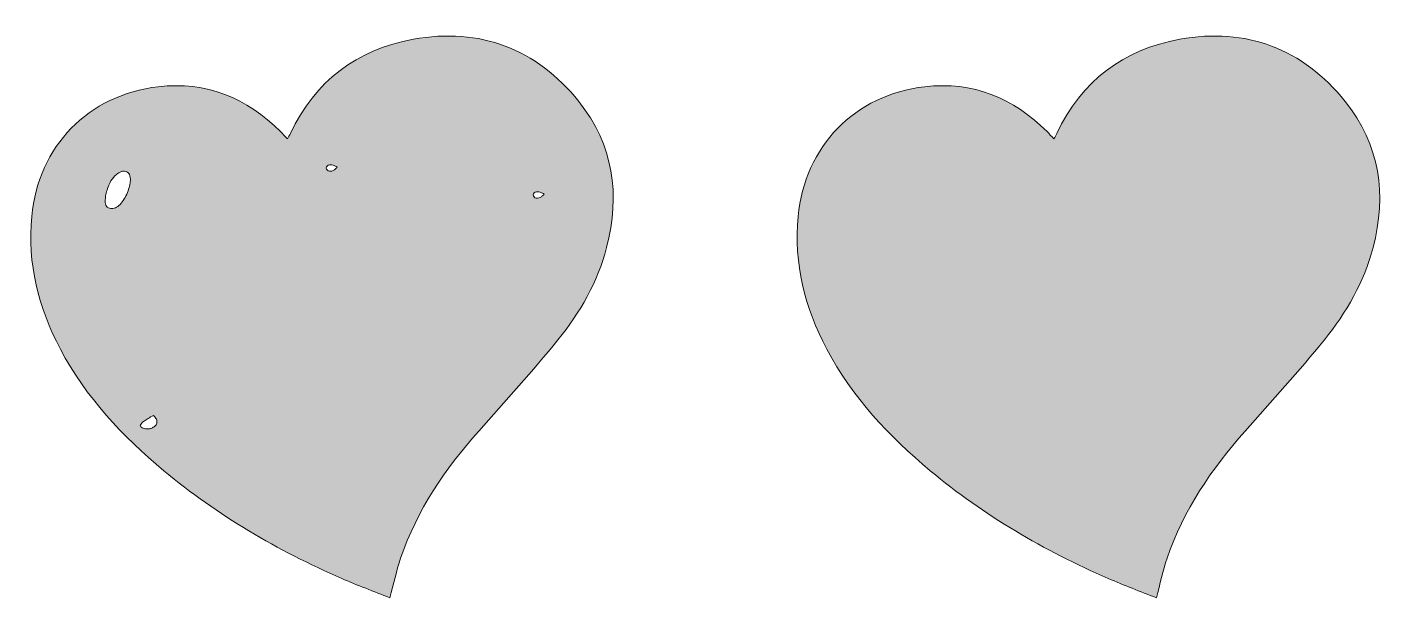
# Model space of a CAD drawing. Extents: x 60 to 4377, y -919 to -68.
# Drawn here: x 2348 to 4377, y -919 to -68 of the extents above; entities that cross this region are included whole.
import ezdxf

# ---------------------------------------------------------------- set-up
doc = ezdxf.new("R2010")
doc.units = 0
doc.header["$MEASUREMENT"] = 0
doc.layers.add('Layer 1', color=7, linetype='Continuous')

msp = doc.modelspace()

# ---------------------------------------------------------------- hatches: boundary and pattern name
at = {"layer": 'Layer 1', "true_color": 0xed1c24}
h = msp.add_hatch(color=240, dxfattribs=at)
h.dxf.hatch_style = 2
edge = h.paths.add_edge_path()
edge.add_spline(control_points=[(3171.3, -178.5), (3108, -99.8), (3024.1, -67.6), (2924.4, -85.6), (2840.2, -100.7), (2777.9, -147.9), (2740.8, -226.2), (2739.5, -228.8), (2738.1, -231.4), (2736.5, -234.3), (2732.6, -230.2), (2729.5, -226.7), (2726.2, -223.4), (2675.7, -172.9), (2615.7, -148.1), (2543.6, -156.5), (2439.2, -168.6), (2364.7, -245.2), (2354.7, -350), (2348, -420.6), (2364.8, -486.2), (2397.5, -548.1), (2435.6, -619.9), (2490.1, -678.1), (2552, -729.7), (2632.3, -796.6), (2721.8, -848.7), (2817.4, -890.4), (2841, -900.7), (2865.3, -909.7), (2889.4, -919.3), (2895, -898.3), (2899, -878.9), (2905.3, -860.3), (2929.9, -788.4), (2971.7, -727), (3021.9, -670.6), (3061.9, -625.6), (3102.4, -581), (3140.2, -534.2), (3173.1, -493.4), (3199.5, -448.1), (3212.8, -396.6), (3233.4, -317.5), (3223.2, -242.9), (3171.3, -178.5)], knot_values=[0, 0, 0, 0, 1, 1, 1, 2, 2, 2, 3, 3, 3, 4, 4, 4, 5, 5, 5, 6, 6, 6, 7, 7, 7, 8, 8, 8, 9, 9, 9, 10, 10, 10, 11, 11, 11, 12, 12, 12, 13, 13, 13, 14, 14, 14, 15, 15, 15, 15], degree=3, periodic=1)
edge = h.paths.add_edge_path()
edge.add_spline(control_points=[(2501.1, -302.5), (2500.5, -305.4), (2499.6, -308.5), (2498.5, -311.8), (2496.1, -318.8), (2492.7, -325), (2488.4, -330.4), (2484, -335.7), (2479.1, -338.4), (2473.8, -338.3), (2473.7, -338.3), (2473.6, -338.3), (2473.4, -338.3), (2473.3, -338.3), (2473.1, -338.3), (2473, -338.3), (2470, -338), (2467.8, -336.9), (2466.4, -334.9), (2465, -332.9), (2464.4, -330.2), (2464.5, -327), (2464.5, -324.7), (2464.7, -322.2), (2465.1, -319.5), (2465.6, -316.8), (2466.3, -313.9), (2467.2, -310.7), (2469, -304), (2471.8, -298.2), (2475.6, -293.2), (2479.5, -288.2), (2483.5, -285), (2487.7, -283.5), (2488.6, -283.1), (2489.4, -282.8), (2490.3, -282.7), (2491.1, -282.6), (2491.9, -282.5), (2492.8, -282.5), (2495.9, -282.6), (2498.2, -283.7), (2499.7, -285.8), (2501.2, -288), (2501.9, -290.9), (2502, -294.7), (2502, -297), (2501.7, -299.6), (2501.1, -302.5)], knot_values=[0, 0, 0, 0, 1, 1, 1, 2, 2, 2, 3, 3, 3, 4, 4, 4, 5, 5, 5, 6, 6, 6, 7, 7, 7, 8, 8, 8, 9, 9, 9, 10, 10, 10, 11, 11, 11, 12, 12, 12, 13, 13, 13, 14, 14, 14, 15, 15, 15, 16, 16, 16, 16], degree=3, periodic=1)
edge = h.paths.add_edge_path()
edge.add_spline(control_points=[(2539.5, -662.3), (2538.1, -663.7), (2536.6, -664.7), (2535.1, -665.4), (2534.2, -665.8), (2533.4, -666.1), (2532.7, -666.4), (2531.9, -666.6), (2531.2, -666.8), (2530.6, -667), (2530.1, -667.1), (2529.6, -667.2), (2529.1, -667.2), (2528.6, -667.3), (2528.1, -667.3), (2527.6, -667.3), (2527.4, -667.3), (2527.2, -667.3), (2527, -667.3), (2526.8, -667.3), (2526.5, -667.3), (2526.2, -667.3), (2523.9, -667.1), (2521.7, -666.5), (2519.7, -665.5), (2517.7, -664.5), (2516.7, -663.4), (2516.8, -662.3), (2516.8, -662.3), (2516.8, -662.2), (2516.8, -662.2), (2516.8, -662.2), (2516.8, -662), (2516.8, -662), (2517.2, -660.1), (2519.1, -658), (2522.5, -655.5), (2526, -653), (2530.6, -650.2), (2536.4, -647), (2537.7, -648.5), (2538.9, -650), (2540, -651.5), (2541.2, -653), (2541.7, -654.7), (2541.7, -656.6), (2541.7, -656.7), (2541.7, -656.7), (2541.7, -656.8), (2541.7, -656.8), (2541.7, -656.9), (2541.7, -657), (2541.6, -659.2), (2540.8, -661), (2539.5, -662.3)], knot_values=[0, 0, 0, 0, 1, 1, 1, 2, 2, 2, 3, 3, 3, 4, 4, 4, 5, 5, 5, 6, 6, 6, 7, 7, 7, 8, 8, 8, 9, 9, 9, 10, 10, 10, 11, 11, 11, 12, 12, 12, 13, 13, 13, 14, 14, 14, 15, 15, 15, 16, 16, 16, 17, 17, 17, 18, 18, 18, 18], degree=3, periodic=1)
edge = h.paths.add_edge_path()
edge.add_spline(control_points=[(2809.6, -277.9), (2809.1, -278.3), (2808.6, -278.8), (2808.1, -279.1), (2807.1, -280.1), (2806.1, -280.9), (2804.9, -281.5), (2803.6, -282.2), (2802.3, -282.5), (2800.8, -282.5), (2800.7, -282.5), (2800.5, -282.5), (2800.4, -282.5), (2800.2, -282.5), (2800, -282.5), (2799.9, -282.5), (2799.8, -282.5), (2799.6, -282.5), (2799.5, -282.5), (2799.3, -282.4), (2799.1, -282.4), (2799, -282.4), (2797.5, -282.2), (2796.3, -281.7), (2795.6, -280.7), (2794.8, -279.8), (2794.5, -278.8), (2794.4, -277.8), (2794.4, -277.7), (2794.4, -277.6), (2794.4, -277.5), (2794.4, -277.4), (2794.4, -277.3), (2794.4, -277.2), (2794.6, -276.4), (2795.1, -275.6), (2795.8, -274.8), (2796.6, -274), (2797.7, -273.4), (2799.2, -273.1), (2799.5, -273.1), (2799.8, -273), (2800, -273), (2800.3, -273), (2800.6, -273), (2800.9, -273), (2802.2, -273), (2803.5, -273.2), (2804.7, -273.7), (2806, -274.1), (2807.2, -274.7), (2808.2, -275.2), (2808.8, -275.5), (2809.3, -275.8), (2809.7, -276), (2810.2, -276.3), (2810.6, -276.6), (2811, -276.7), (2810.5, -277), (2810.1, -277.4), (2809.6, -277.9)], knot_values=[0, 0, 0, 0, 1, 1, 1, 2, 2, 2, 3, 3, 3, 4, 4, 4, 5, 5, 5, 6, 6, 6, 7, 7, 7, 8, 8, 8, 9, 9, 9, 10, 10, 10, 11, 11, 11, 12, 12, 12, 13, 13, 13, 14, 14, 14, 15, 15, 15, 16, 16, 16, 17, 17, 17, 18, 18, 18, 19, 19, 19, 20, 20, 20, 20], degree=3, periodic=1)
edge = h.paths.add_edge_path()
edge.add_spline(control_points=[(3118.5, -318.1), (3118, -318.5), (3117.5, -319), (3117, -319.3), (3116, -320.3), (3114.9, -321.1), (3113.7, -321.7), (3112.5, -322.4), (3111.2, -322.7), (3109.7, -322.7), (3109.6, -322.7), (3109.4, -322.7), (3109.2, -322.7), (3109.1, -322.7), (3108.9, -322.7), (3108.8, -322.7), (3108.6, -322.7), (3108.5, -322.7), (3108.3, -322.7), (3108.2, -322.6), (3108, -322.6), (3107.8, -322.6), (3106.3, -322.4), (3105.2, -321.9), (3104.5, -320.9), (3103.7, -320), (3103.3, -319), (3103.3, -318), (3103.3, -317.9), (3103.3, -317.8), (3103.3, -317.7), (3103.3, -317.6), (3103.3, -317.5), (3103.3, -317.4), (3103.5, -316.6), (3104, -315.8), (3104.7, -315), (3105.5, -314.2), (3106.6, -313.6), (3108.1, -313.3), (3108.4, -313.2), (3108.6, -313.2), (3108.9, -313.2), (3109.2, -313.2), (3109.5, -313.2), (3109.8, -313.2), (3111.1, -313.2), (3112.4, -313.4), (3113.6, -313.9), (3114.9, -314.3), (3116, -314.9), (3117.1, -315.4), (3117.6, -315.7), (3118.2, -316), (3118.6, -316.2), (3119.1, -316.5), (3119.5, -316.8), (3119.9, -316.9), (3119.4, -317.2), (3119, -317.6), (3118.5, -318.1)], knot_values=[0, 0, 0, 0, 1, 1, 1, 2, 2, 2, 3, 3, 3, 4, 4, 4, 5, 5, 5, 6, 6, 6, 7, 7, 7, 8, 8, 8, 9, 9, 9, 10, 10, 10, 11, 11, 11, 12, 12, 12, 13, 13, 13, 14, 14, 14, 15, 15, 15, 16, 16, 16, 17, 17, 17, 18, 18, 18, 19, 19, 19, 20, 20, 20, 20], degree=3, periodic=1)
at = {"layer": 'Layer 1', "true_color": 0xffffff}
h = msp.add_hatch(color=7, dxfattribs=at)
h.dxf.hatch_style = 2
edge = h.paths.add_edge_path()
edge.add_spline(control_points=[(4315.3, -178.5), (4252, -99.8), (4168.1, -67.6), (4068.4, -85.6), (3984.2, -100.7), (3921.9, -147.9), (3884.8, -226.2), (3883.5, -228.8), (3882.1, -231.4), (3880.5, -234.3), (3876.6, -230.2), (3873.5, -226.7), (3870.2, -223.4), (3819.7, -172.9), (3759.7, -148.1), (3687.6, -156.5), (3583.2, -168.6), (3508.7, -245.2), (3498.7, -350), (3492, -420.6), (3508.8, -486.2), (3541.5, -548.1), (3579.6, -619.9), (3634.1, -678.1), (3696, -729.7), (3776.3, -796.6), (3865.8, -848.7), (3961.4, -890.4), (3985, -900.7), (4009.3, -909.7), (4033.4, -919.3), (4039, -898.3), (4043, -878.9), (4049.3, -860.3), (4073.9, -788.4), (4115.7, -727), (4165.9, -670.6), (4205.9, -625.6), (4246.4, -581), (4284.2, -534.2), (4317.1, -493.4), (4343.5, -448.1), (4356.8, -396.6), (4377.4, -317.5), (4367.2, -242.9), (4315.3, -178.5)], knot_values=[0, 0, 0, 0, 1, 1, 1, 2, 2, 2, 3, 3, 3, 4, 4, 4, 5, 5, 5, 6, 6, 6, 7, 7, 7, 8, 8, 8, 9, 9, 9, 10, 10, 10, 11, 11, 11, 12, 12, 12, 13, 13, 13, 14, 14, 14, 15, 15, 15, 15], degree=3, periodic=1)

# ---------------------------------------------------------------- linework, layer by layer
at = {"layer": 'Layer 1', "lineweight": 0}
for points, knots in [([(3171.3, -178.5), (3108, -99.8), (3024.1, -67.6), (2924.4, -85.6), (2840.2, -100.7), (2777.9, -147.9), (2740.8, -226.2), (2739.5, -228.8), (2738.1, -231.4), (2736.5, -234.3), (2732.6, -230.2), (2729.5, -226.7), (2726.2, -223.4), (2675.7, -172.9), (2615.7, -148.1), (2543.6, -156.5), (2439.2, -168.6), (2364.7, -245.2), (2354.7, -350), (2348, -420.6), (2364.8, -486.2), (2397.5, -548.1), (2435.6, -619.9), (2490.1, -678.1), (2552, -729.7), (2632.3, -796.6), (2721.8, -848.7), (2817.4, -890.4), (2841, -900.7), (2865.3, -909.7), (2889.4, -919.3), (2895, -898.3), (2899, -878.9), (2905.3, -860.3), (2929.9, -788.4), (2971.7, -727), (3021.9, -670.6), (3061.9, -625.6), (3102.4, -581), (3140.2, -534.2), (3173.1, -493.4), (3199.5, -448.1), (3212.8, -396.6), (3233.4, -317.5), (3223.2, -242.9), (3171.3, -178.5)], [0, 0, 0, 0, 1, 1, 1, 2, 2, 2, 3, 3, 3, 4, 4, 4, 5, 5, 5, 6, 6, 6, 7, 7, 7, 8, 8, 8, 9, 9, 9, 10, 10, 10, 11, 11, 11, 12, 12, 12, 13, 13, 13, 14, 14, 14, 15, 15, 15, 15]), ([(4315.3, -178.5), (4252, -99.8), (4168.1, -67.6), (4068.4, -85.6), (3984.2, -100.7), (3921.9, -147.9), (3884.8, -226.2), (3883.5, -228.8), (3882.1, -231.4), (3880.5, -234.3), (3876.6, -230.2), (3873.5, -226.7), (3870.2, -223.4), (3819.7, -172.9), (3759.7, -148.1), (3687.6, -156.5), (3583.2, -168.6), (3508.7, -245.2), (3498.7, -350), (3492, -420.6), (3508.8, -486.2), (3541.5, -548.1), (3579.6, -619.9), (3634.1, -678.1), (3696, -729.7), (3776.3, -796.6), (3865.8, -848.7), (3961.4, -890.4), (3985, -900.7), (4009.3, -909.7), (4033.4, -919.3), (4039, -898.3), (4043, -878.9), (4049.3, -860.3), (4073.9, -788.4), (4115.7, -727), (4165.9, -670.6), (4205.9, -625.6), (4246.4, -581), (4284.2, -534.2), (4317.1, -493.4), (4343.5, -448.1), (4356.8, -396.6), (4377.4, -317.5), (4367.2, -242.9), (4315.3, -178.5)], [0, 0, 0, 0, 1, 1, 1, 2, 2, 2, 3, 3, 3, 4, 4, 4, 5, 5, 5, 6, 6, 6, 7, 7, 7, 8, 8, 8, 9, 9, 9, 10, 10, 10, 11, 11, 11, 12, 12, 12, 13, 13, 13, 14, 14, 14, 15, 15, 15, 15]), ([(2501.1, -302.5), (2500.5, -305.4), (2499.6, -308.5), (2498.5, -311.8), (2496.1, -318.8), (2492.7, -325), (2488.4, -330.4), (2484, -335.7), (2479.1, -338.4), (2473.8, -338.3), (2473.7, -338.3), (2473.6, -338.3), (2473.4, -338.3), (2473.3, -338.3), (2473.1, -338.3), (2473, -338.3), (2470, -338), (2467.8, -336.9), (2466.4, -334.9), (2465, -332.9), (2464.4, -330.2), (2464.5, -327), (2464.5, -324.7), (2464.7, -322.2), (2465.1, -319.5), (2465.6, -316.8), (2466.3, -313.9), (2467.2, -310.7), (2469, -304), (2471.8, -298.2), (2475.6, -293.2), (2479.5, -288.2), (2483.5, -285), (2487.7, -283.5), (2488.6, -283.1), (2489.4, -282.8), (2490.3, -282.7), (2491.1, -282.6), (2491.9, -282.5), (2492.8, -282.5), (2495.9, -282.6), (2498.2, -283.7), (2499.7, -285.8), (2501.2, -288), (2501.9, -290.9), (2502, -294.7), (2502, -297), (2501.7, -299.6), (2501.1, -302.5)], [0, 0, 0, 0, 1, 1, 1, 2, 2, 2, 3, 3, 3, 4, 4, 4, 5, 5, 5, 6, 6, 6, 7, 7, 7, 8, 8, 8, 9, 9, 9, 10, 10, 10, 11, 11, 11, 12, 12, 12, 13, 13, 13, 14, 14, 14, 15, 15, 15, 16, 16, 16, 16]), ([(2809.6, -277.9), (2809.1, -278.3), (2808.6, -278.8), (2808.1, -279.1), (2807.1, -280.1), (2806.1, -280.9), (2804.9, -281.5), (2803.6, -282.2), (2802.3, -282.5), (2800.8, -282.5), (2800.7, -282.5), (2800.5, -282.5), (2800.4, -282.5), (2800.2, -282.5), (2800, -282.5), (2799.9, -282.5), (2799.8, -282.5), (2799.6, -282.5), (2799.5, -282.5), (2799.3, -282.4), (2799.1, -282.4), (2799, -282.4), (2797.5, -282.2), (2796.3, -281.7), (2795.6, -280.7), (2794.8, -279.8), (2794.5, -278.8), (2794.4, -277.8), (2794.4, -277.7), (2794.4, -277.6), (2794.4, -277.5), (2794.4, -277.4), (2794.4, -277.3), (2794.4, -277.2), (2794.6, -276.4), (2795.1, -275.6), (2795.8, -274.8), (2796.6, -274), (2797.7, -273.4), (2799.2, -273.1), (2799.5, -273.1), (2799.8, -273), (2800, -273), (2800.3, -273), (2800.6, -273), (2800.9, -273), (2802.2, -273), (2803.5, -273.2), (2804.7, -273.7), (2806, -274.1), (2807.2, -274.7), (2808.2, -275.2), (2808.8, -275.5), (2809.3, -275.8), (2809.7, -276), (2810.2, -276.3), (2810.6, -276.6), (2811, -276.7), (2810.5, -277), (2810.1, -277.4), (2809.6, -277.9)], [0, 0, 0, 0, 1, 1, 1, 2, 2, 2, 3, 3, 3, 4, 4, 4, 5, 5, 5, 6, 6, 6, 7, 7, 7, 8, 8, 8, 9, 9, 9, 10, 10, 10, 11, 11, 11, 12, 12, 12, 13, 13, 13, 14, 14, 14, 15, 15, 15, 16, 16, 16, 17, 17, 17, 18, 18, 18, 19, 19, 19, 20, 20, 20, 20]), ([(3118.5, -318.1), (3118, -318.5), (3117.5, -319), (3117, -319.3), (3116, -320.3), (3114.9, -321.1), (3113.7, -321.7), (3112.5, -322.4), (3111.2, -322.7), (3109.7, -322.7), (3109.6, -322.7), (3109.4, -322.7), (3109.2, -322.7), (3109.1, -322.7), (3108.9, -322.7), (3108.8, -322.7), (3108.6, -322.7), (3108.5, -322.7), (3108.3, -322.7), (3108.2, -322.6), (3108, -322.6), (3107.8, -322.6), (3106.3, -322.4), (3105.2, -321.9), (3104.5, -320.9), (3103.7, -320), (3103.3, -319), (3103.3, -318), (3103.3, -317.9), (3103.3, -317.8), (3103.3, -317.7), (3103.3, -317.6), (3103.3, -317.5), (3103.3, -317.4), (3103.5, -316.6), (3104, -315.8), (3104.7, -315), (3105.5, -314.2), (3106.6, -313.6), (3108.1, -313.3), (3108.4, -313.2), (3108.6, -313.2), (3108.9, -313.2), (3109.2, -313.2), (3109.5, -313.2), (3109.8, -313.2), (3111.1, -313.2), (3112.4, -313.4), (3113.6, -313.9), (3114.9, -314.3), (3116, -314.9), (3117.1, -315.4), (3117.6, -315.7), (3118.2, -316), (3118.6, -316.2), (3119.1, -316.5), (3119.5, -316.8), (3119.9, -316.9), (3119.4, -317.2), (3119, -317.6), (3118.5, -318.1)], [0, 0, 0, 0, 1, 1, 1, 2, 2, 2, 3, 3, 3, 4, 4, 4, 5, 5, 5, 6, 6, 6, 7, 7, 7, 8, 8, 8, 9, 9, 9, 10, 10, 10, 11, 11, 11, 12, 12, 12, 13, 13, 13, 14, 14, 14, 15, 15, 15, 16, 16, 16, 17, 17, 17, 18, 18, 18, 19, 19, 19, 20, 20, 20, 20]), ([(2539.5, -662.3), (2538.1, -663.7), (2536.6, -664.7), (2535.1, -665.4), (2534.2, -665.8), (2533.4, -666.1), (2532.7, -666.4), (2531.9, -666.6), (2531.2, -666.8), (2530.6, -667), (2530.1, -667.1), (2529.6, -667.2), (2529.1, -667.2), (2528.6, -667.3), (2528.1, -667.3), (2527.6, -667.3), (2527.4, -667.3), (2527.2, -667.3), (2527, -667.3), (2526.8, -667.3), (2526.5, -667.3), (2526.2, -667.3), (2523.9, -667.1), (2521.7, -666.5), (2519.7, -665.5), (2517.7, -664.5), (2516.7, -663.4), (2516.8, -662.3), (2516.8, -662.3), (2516.8, -662.2), (2516.8, -662.2), (2516.8, -662.2), (2516.8, -662), (2516.8, -662), (2517.2, -660.1), (2519.1, -658), (2522.5, -655.5), (2526, -653), (2530.6, -650.2), (2536.4, -647), (2537.7, -648.5), (2538.9, -650), (2540, -651.5), (2541.2, -653), (2541.7, -654.7), (2541.7, -656.6), (2541.7, -656.7), (2541.7, -656.7), (2541.7, -656.8), (2541.7, -656.8), (2541.7, -656.9), (2541.7, -657), (2541.6, -659.2), (2540.8, -661), (2539.5, -662.3)], [0, 0, 0, 0, 1, 1, 1, 2, 2, 2, 3, 3, 3, 4, 4, 4, 5, 5, 5, 6, 6, 6, 7, 7, 7, 8, 8, 8, 9, 9, 9, 10, 10, 10, 11, 11, 11, 12, 12, 12, 13, 13, 13, 14, 14, 14, 15, 15, 15, 16, 16, 16, 17, 17, 17, 18, 18, 18, 18])]:
    msp.add_open_spline(points, degree=3, knots=knots, dxfattribs=at)

doc.saveas('drawing.dxf')
